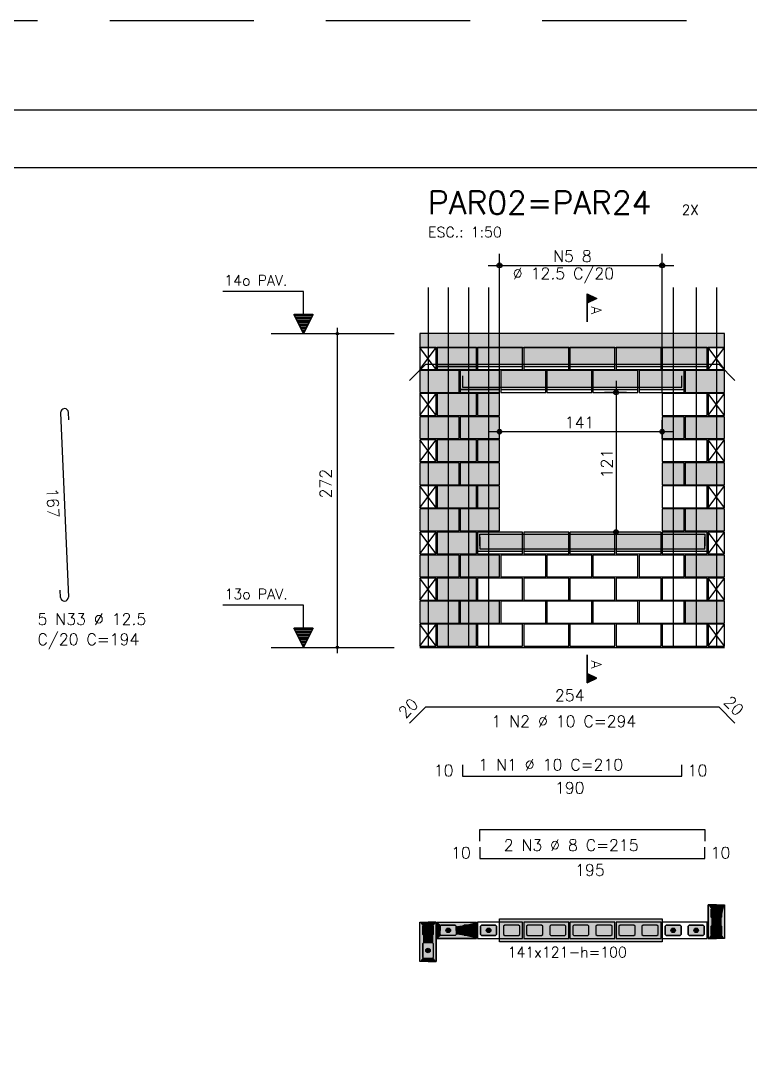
# Model space of a CAD drawing. Extents: x -1 to 122, y -1 to 61.
# Drawn here: x 80.2 to 92.84, y 42.93 to 61.05 of the extents above; entities that cross this region are included whole.
import ezdxf

# ---------------------------------------------------------------- set-up
doc = ezdxf.new("R2010")
doc.units = 0
doc.header["$MEASUREMENT"] = 0
doc.linetypes.add('ESTILO_TQS_0001', pattern=[0.45, 0.3, -0.15])
doc.linetypes.add('HIDDEN', pattern=[0.375, 0.25, -0.125])
doc.layers.get('0').update_dxf_attribs({"linetype": 'CONTINUOUS'})
doc.layers.get('Defpoints').update_dxf_attribs({"linetype": 'CONTINUOUS'})
for name, color, linetype in [('ARQ_FOLHA', 7, 'CONTINUOUS'), ('PENA_01', 1, 'CONTINUOUS'), ('PENA_02', 2, 'CONTINUOUS'), ('PENA_03', 3, 'CONTINUOUS'), ('PENA_05', 5, 'CONTINUOUS'), ('PENA_06', 6, 'CONTINUOUS'), ('PENA_09', 254, 'CONTINUOUS'), ('PENA_11', 252, 'CONTINUOUS'), ('PENA_21', 100, 'CONTINUOUS'), ('PENA_23', 50, 'CONTINUOUS'), ('PENA_27', 21, 'CONTINUOUS')]:
    doc.layers.add(name, color=color, linetype=linetype)
doc.styles.get("Standard").update_dxf_attribs({"font": 'ROMANS.SHX'})

# ---------------------------------------------------------------- blocks, each defined once
blk = doc.blocks.new('FOLHA A1+1 - 1102 X 594')
at = {"layer": 'ARQ_FOLHA', "color": 1}
for points in [[(-1189, 0), (0, 0), (0, 594), (-1189, 594)], [(-1164, 10), (-10, 10), (-10, 584), (-1164, 584)]]:
    blk.add_lwpolyline(points, close=True, dxfattribs=at)
at = {"layer": 'Defpoints', "color": 8, "linetype": 'HIDDEN', "ltscale": 100}
blk.add_lwpolyline([(-1208.5, 609.5), (-1208.5, -15.5), (19.5, -15.5), (19.5, 609.5)], close=True, dxfattribs=at)

msp = doc.modelspace()

# ---------------------------------------------------------------- linework, layer by layer
at = {"layer": 'PENA_01', "linetype": 'Continuous'}
for p, q in [((88.496, 54.598), (88.496, 57.011)), ((91.316, 54.598), (91.316, 57.011)), ((88.296, 56.811), (91.516, 56.811)), ((84.537, 55.628), (86.668, 55.628)), ((87.416, 55.058), (88.096, 55.058)), ((88.116, 55.058), (88.896, 55.058)), ((88.916, 55.058), (89.696, 55.058)), ((89.716, 55.058), (90.496, 55.058)), ((90.516, 55.058), (91.296, 55.058)), ((91.316, 55.058), (92.096, 55.058)), ((90.516, 54.808), (90.516, 51.988)), ((87.816, 54.658), (88.496, 54.658)), ((88.516, 54.658), (89.296, 54.658)), ((89.316, 54.658), (90.096, 54.658)), ((90.116, 54.658), (90.896, 54.658)), ((90.696, 54.608), (90.316, 54.608)), ((90.916, 54.658), (91.696, 54.658)), ((88.496, 53.798), (88.496, 54.128)), ((91.316, 53.798), (91.316, 54.128)), ((88.296, 53.928), (91.516, 53.928)), ((90.706, 52.188), (90.316, 52.188)), ((88.116, 51.858), (88.896, 51.858)), ((88.916, 51.858), (89.696, 51.858)), ((89.716, 51.858), (90.496, 51.858)), ((90.516, 51.858), (91.296, 51.858)), ((91.316, 51.858), (92.096, 51.858)), ((84.537, 50.188), (86.668, 50.188))]:
    msp.add_line(p, q, dxfattribs=at)
at = {"layer": 'PENA_01', "linetype": 'ESTILO_TQS_0001'}
for points in [[(92.186, 45.491), (92.166, 45.511), (92.166, 45.651), (92.186, 45.671), (92.326, 45.671), (92.346, 45.651), (92.346, 45.511), (92.326, 45.491), (92.186, 45.491)], [(92.186, 45.191), (92.166, 45.211), (92.166, 45.351), (92.186, 45.371), (92.326, 45.371), (92.346, 45.351), (92.346, 45.211), (92.326, 45.191), (92.186, 45.191)]]:
    msp.add_lwpolyline(points, dxfattribs=at)
at = {"layer": 'PENA_01', "linetype": 'Continuous'}
for points in [[(87.346, 45.351), (87.346, 45.211), (87.326, 45.191), (87.186, 45.191), (87.166, 45.211), (87.166, 45.351), (87.186, 45.371), (87.326, 45.371), (87.346, 45.351)], [(87.726, 45.191), (87.486, 45.191), (87.466, 45.211), (87.466, 45.351), (87.486, 45.371), (87.726, 45.371), (87.746, 45.351), (87.746, 45.211), (87.726, 45.191)], [(88.026, 45.191), (87.886, 45.191), (87.866, 45.211), (87.866, 45.351), (87.886, 45.371), (88.026, 45.371), (88.046, 45.351), (88.046, 45.211), (88.026, 45.191)], [(88.166, 45.211), (88.186, 45.191), (88.426, 45.191), (88.446, 45.211), (88.446, 45.351), (88.426, 45.371), (88.186, 45.371), (88.166, 45.351), (88.166, 45.211)], [(88.566, 45.211), (88.586, 45.191), (88.826, 45.191), (88.846, 45.211), (88.846, 45.351), (88.826, 45.371), (88.586, 45.371), (88.566, 45.351), (88.566, 45.211)], [(88.966, 45.211), (88.986, 45.191), (89.226, 45.191), (89.246, 45.211), (89.246, 45.351), (89.226, 45.371), (88.986, 45.371), (88.966, 45.351), (88.966, 45.211)], [(89.366, 45.211), (89.386, 45.191), (89.626, 45.191), (89.646, 45.211), (89.646, 45.351), (89.626, 45.371), (89.386, 45.371), (89.366, 45.351), (89.366, 45.211)], [(89.766, 45.211), (89.786, 45.191), (90.026, 45.191), (90.046, 45.211), (90.046, 45.351), (90.026, 45.371), (89.786, 45.371), (89.766, 45.351), (89.766, 45.211)], [(90.166, 45.211), (90.186, 45.191), (90.426, 45.191), (90.446, 45.211), (90.446, 45.351), (90.426, 45.371), (90.186, 45.371), (90.166, 45.351), (90.166, 45.211)], [(90.566, 45.211), (90.586, 45.191), (90.826, 45.191), (90.846, 45.211), (90.846, 45.351), (90.826, 45.371), (90.586, 45.371), (90.566, 45.351), (90.566, 45.211)], [(90.966, 45.211), (90.986, 45.191), (91.226, 45.191), (91.246, 45.211), (91.246, 45.351), (91.226, 45.371), (90.986, 45.371), (90.966, 45.351), (90.966, 45.211)], [(91.366, 45.211), (91.386, 45.191), (91.626, 45.191), (91.646, 45.211), (91.646, 45.351), (91.626, 45.371), (91.386, 45.371), (91.366, 45.351), (91.366, 45.211)], [(91.766, 45.211), (91.786, 45.191), (92.026, 45.191), (92.046, 45.211), (92.046, 45.351), (92.026, 45.371), (91.786, 45.371), (91.766, 45.351), (91.766, 45.211)], [(87.346, 45.051), (87.346, 44.811), (87.326, 44.791), (87.186, 44.791), (87.166, 44.811), (87.166, 45.051), (87.186, 45.071), (87.326, 45.071), (87.346, 45.051)]]:
    msp.add_lwpolyline(points, dxfattribs=at)
at = {"layer": 'PENA_02', "linetype": 'Continuous'}
for p, q in [((87.396, 55.388), (87.116, 55.388)), ((87.116, 55.388), (87.116, 55.008)), ((87.396, 55.008), (87.396, 55.388)), ((92.396, 55.388), (92.116, 55.388)), ((92.116, 55.388), (92.116, 55.008)), ((92.396, 55.008), (92.396, 55.388)), ((87.116, 55.008), (87.396, 55.008)), ((92.116, 55.008), (92.396, 55.008)), ((87.396, 54.588), (87.116, 54.588)), ((87.116, 54.588), (87.116, 54.208)), ((87.396, 54.208), (87.396, 54.588)), ((92.396, 54.588), (92.116, 54.588)), ((92.116, 54.588), (92.116, 54.208)), ((92.396, 54.208), (92.396, 54.588)), ((87.116, 54.208), (87.396, 54.208)), ((92.116, 54.208), (92.396, 54.208)), ((87.396, 53.788), (87.116, 53.788)), ((87.116, 53.788), (87.116, 53.408)), ((87.396, 53.408), (87.396, 53.788)), ((92.396, 53.788), (92.116, 53.788)), ((92.116, 53.788), (92.116, 53.408)), ((92.396, 53.408), (92.396, 53.788)), ((87.116, 53.408), (87.396, 53.408)), ((92.116, 53.408), (92.396, 53.408)), ((87.396, 52.988), (87.116, 52.988)), ((87.116, 52.988), (87.116, 52.608)), ((87.396, 52.608), (87.396, 52.988)), ((92.396, 52.988), (92.116, 52.988)), ((92.116, 52.988), (92.116, 52.608)), ((92.396, 52.608), (92.396, 52.988)), ((87.116, 52.608), (87.396, 52.608)), ((92.116, 52.608), (92.396, 52.608)), ((87.396, 52.188), (87.116, 52.188)), ((87.116, 52.188), (87.116, 51.808)), ((87.396, 51.808), (87.396, 52.188)), ((92.396, 52.188), (92.116, 52.188)), ((92.116, 52.188), (92.116, 51.808)), ((92.396, 51.808), (92.396, 52.188)), ((87.116, 51.808), (87.396, 51.808)), ((92.116, 51.808), (92.396, 51.808)), ((87.396, 51.388), (87.116, 51.388)), ((87.116, 51.388), (87.116, 51.008)), ((87.396, 51.008), (87.396, 51.388)), ((92.396, 51.388), (92.116, 51.388)), ((92.116, 51.388), (92.116, 51.008)), ((92.396, 51.008), (92.396, 51.388)), ((87.116, 51.008), (87.396, 51.008)), ((92.116, 51.008), (92.396, 51.008)), ((87.396, 50.588), (87.116, 50.588)), ((87.116, 50.588), (87.116, 50.208)), ((87.396, 50.208), (87.396, 50.588)), ((92.396, 50.588), (92.116, 50.588)), ((92.116, 50.588), (92.116, 50.208)), ((92.396, 50.208), (92.396, 50.588)), ((87.116, 50.208), (87.396, 50.208)), ((92.116, 50.208), (92.396, 50.208)), ((87.116, 50.188), (92.396, 50.188))]:
    msp.add_line(p, q, dxfattribs=at)
for points in [[(87.116, 55.388), (92.396, 55.388), (92.396, 55.628), (87.116, 55.628), (87.116, 55.388)], [(87.416, 55.008), (88.096, 55.008), (88.096, 55.388), (87.416, 55.388), (87.416, 55.008)], [(88.116, 55.008), (88.896, 55.008), (88.896, 55.388), (88.116, 55.388), (88.116, 55.008)], [(88.916, 55.008), (89.696, 55.008), (89.696, 55.388), (88.916, 55.388), (88.916, 55.008)], [(89.716, 55.008), (90.496, 55.008), (90.496, 55.388), (89.716, 55.388), (89.716, 55.008)], [(90.516, 55.008), (91.296, 55.008), (91.296, 55.388), (90.516, 55.388), (90.516, 55.008)], [(91.316, 55.008), (92.096, 55.008), (92.096, 55.388), (91.316, 55.388), (91.316, 55.008)], [(87.116, 54.608), (87.796, 54.608), (87.796, 54.988), (87.116, 54.988), (87.116, 54.608)], [(87.816, 54.608), (88.496, 54.608), (88.496, 54.988), (87.816, 54.988), (87.816, 54.608)], [(88.516, 54.608), (89.296, 54.608), (89.296, 54.988), (88.516, 54.988), (88.516, 54.608)], [(89.316, 54.608), (90.096, 54.608), (90.096, 54.988), (89.316, 54.988), (89.316, 54.608)], [(90.116, 54.608), (90.896, 54.608), (90.896, 54.988), (90.116, 54.988), (90.116, 54.608)], [(90.916, 54.608), (91.696, 54.608), (91.696, 54.988), (90.916, 54.988), (90.916, 54.608)], [(91.716, 54.608), (92.396, 54.608), (92.396, 54.988), (91.716, 54.988), (91.716, 54.608)], [(87.416, 54.208), (88.096, 54.208), (88.096, 54.588), (87.416, 54.588), (87.416, 54.208)], [(88.116, 54.208), (88.496, 54.208), (88.496, 54.588), (88.116, 54.588), (88.116, 54.208)], [(91.316, 54.208), (92.096, 54.208), (92.096, 54.588), (91.316, 54.588), (91.316, 54.208)], [(87.116, 53.808), (87.796, 53.808), (87.796, 54.188), (87.116, 54.188), (87.116, 53.808)], [(87.816, 53.808), (88.496, 53.808), (88.496, 54.188), (87.816, 54.188), (87.816, 53.808)], [(91.316, 53.808), (91.696, 53.808), (91.696, 54.188), (91.316, 54.188), (91.316, 53.808)], [(91.716, 53.808), (92.396, 53.808), (92.396, 54.188), (91.716, 54.188), (91.716, 53.808)], [(87.416, 53.408), (88.096, 53.408), (88.096, 53.788), (87.416, 53.788), (87.416, 53.408)], [(88.116, 53.408), (88.496, 53.408), (88.496, 53.788), (88.116, 53.788), (88.116, 53.408)], [(91.316, 53.408), (92.096, 53.408), (92.096, 53.788), (91.316, 53.788), (91.316, 53.408)], [(87.116, 53.008), (87.796, 53.008), (87.796, 53.388), (87.116, 53.388), (87.116, 53.008)], [(87.816, 53.008), (88.496, 53.008), (88.496, 53.388), (87.816, 53.388), (87.816, 53.008)], [(91.316, 53.008), (91.696, 53.008), (91.696, 53.388), (91.316, 53.388), (91.316, 53.008)], [(91.716, 53.008), (92.396, 53.008), (92.396, 53.388), (91.716, 53.388), (91.716, 53.008)], [(87.416, 52.608), (88.096, 52.608), (88.096, 52.988), (87.416, 52.988), (87.416, 52.608)], [(88.116, 52.608), (88.496, 52.608), (88.496, 52.988), (88.116, 52.988), (88.116, 52.608)], [(91.316, 52.608), (92.096, 52.608), (92.096, 52.988), (91.316, 52.988), (91.316, 52.608)], [(87.116, 52.208), (87.796, 52.208), (87.796, 52.588), (87.116, 52.588), (87.116, 52.208)], [(87.816, 52.208), (88.496, 52.208), (88.496, 52.588), (87.816, 52.588), (87.816, 52.208)], [(91.316, 52.208), (91.696, 52.208), (91.696, 52.588), (91.316, 52.588), (91.316, 52.208)], [(91.716, 52.208), (92.396, 52.208), (92.396, 52.588), (91.716, 52.588), (91.716, 52.208)], [(87.416, 51.808), (88.096, 51.808), (88.096, 52.188), (87.416, 52.188), (87.416, 51.808)], [(88.116, 51.808), (88.896, 51.808), (88.896, 52.188), (88.116, 52.188), (88.116, 51.808)], [(88.916, 51.808), (89.696, 51.808), (89.696, 52.188), (88.916, 52.188), (88.916, 51.808)], [(89.716, 51.808), (90.496, 51.808), (90.496, 52.188), (89.716, 52.188), (89.716, 51.808)], [(90.516, 51.808), (91.296, 51.808), (91.296, 52.188), (90.516, 52.188), (90.516, 51.808)], [(91.316, 51.808), (92.096, 51.808), (92.096, 52.188), (91.316, 52.188), (91.316, 51.808)], [(87.116, 51.408), (87.796, 51.408), (87.796, 51.788), (87.116, 51.788), (87.116, 51.408)], [(87.816, 51.408), (88.496, 51.408), (88.496, 51.788), (87.816, 51.788), (87.816, 51.408)], [(88.516, 51.408), (89.296, 51.408), (89.296, 51.788), (88.516, 51.788), (88.516, 51.408)], [(89.316, 51.408), (90.096, 51.408), (90.096, 51.788), (89.316, 51.788), (89.316, 51.408)], [(90.116, 51.408), (90.896, 51.408), (90.896, 51.788), (90.116, 51.788), (90.116, 51.408)], [(90.916, 51.408), (91.696, 51.408), (91.696, 51.788), (90.916, 51.788), (90.916, 51.408)], [(91.716, 51.408), (92.396, 51.408), (92.396, 51.788), (91.716, 51.788), (91.716, 51.408)], [(87.416, 51.008), (88.096, 51.008), (88.096, 51.388), (87.416, 51.388), (87.416, 51.008)], [(88.116, 51.008), (88.896, 51.008), (88.896, 51.388), (88.116, 51.388), (88.116, 51.008)], [(88.916, 51.008), (89.696, 51.008), (89.696, 51.388), (88.916, 51.388), (88.916, 51.008)], [(89.716, 51.008), (90.496, 51.008), (90.496, 51.388), (89.716, 51.388), (89.716, 51.008)], [(90.516, 51.008), (91.296, 51.008), (91.296, 51.388), (90.516, 51.388), (90.516, 51.008)], [(91.316, 51.008), (92.096, 51.008), (92.096, 51.388), (91.316, 51.388), (91.316, 51.008)], [(87.116, 50.608), (87.796, 50.608), (87.796, 50.988), (87.116, 50.988), (87.116, 50.608)], [(87.816, 50.608), (88.496, 50.608), (88.496, 50.988), (87.816, 50.988), (87.816, 50.608)], [(88.516, 50.608), (89.296, 50.608), (89.296, 50.988), (88.516, 50.988), (88.516, 50.608)], [(89.316, 50.608), (90.096, 50.608), (90.096, 50.988), (89.316, 50.988), (89.316, 50.608)], [(90.116, 50.608), (90.896, 50.608), (90.896, 50.988), (90.116, 50.988), (90.116, 50.608)], [(90.916, 50.608), (91.696, 50.608), (91.696, 50.988), (90.916, 50.988), (90.916, 50.608)], [(91.716, 50.608), (92.396, 50.608), (92.396, 50.988), (91.716, 50.988), (91.716, 50.608)], [(87.416, 50.208), (88.096, 50.208), (88.096, 50.588), (87.416, 50.588), (87.416, 50.208)], [(88.116, 50.208), (88.896, 50.208), (88.896, 50.588), (88.116, 50.588), (88.116, 50.208)], [(88.916, 50.208), (89.696, 50.208), (89.696, 50.588), (88.916, 50.588), (88.916, 50.208)], [(89.716, 50.208), (90.496, 50.208), (90.496, 50.588), (89.716, 50.588), (89.716, 50.208)], [(90.516, 50.208), (91.296, 50.208), (91.296, 50.588), (90.516, 50.588), (90.516, 50.208)], [(91.316, 50.208), (92.096, 50.208), (92.096, 50.588), (91.316, 50.588), (91.316, 50.208)], [(92.116, 45.141), (92.116, 45.721), (92.396, 45.721), (92.396, 45.141), (92.116, 45.141)], [(87.396, 45.421), (87.396, 44.741), (87.116, 44.741), (87.116, 45.421), (87.396, 45.421)], [(88.096, 45.141), (87.416, 45.141), (87.416, 45.421), (88.096, 45.421), (88.096, 45.141)], [(88.116, 45.141), (88.896, 45.141), (88.896, 45.421), (88.116, 45.421), (88.116, 45.141)], [(88.916, 45.141), (89.696, 45.141), (89.696, 45.421), (88.916, 45.421), (88.916, 45.141)], [(89.716, 45.141), (90.496, 45.141), (90.496, 45.421), (89.716, 45.421), (89.716, 45.141)], [(90.516, 45.141), (91.296, 45.141), (91.296, 45.421), (90.516, 45.421), (90.516, 45.141)], [(91.316, 45.141), (92.096, 45.141), (92.096, 45.421), (91.316, 45.421), (91.316, 45.141)]]:
    msp.add_lwpolyline(points, dxfattribs=at)
for centre, radius in [((88.496, 56.811), 0.0416), ((88.496, 56.811), 0.0208), ((91.316, 56.811), 0.0416), ((91.316, 56.811), 0.0208), ((85.684, 55.628), 0.02), ((85.684, 55.628), 0.01), ((90.516, 54.608), 0.04), ((90.516, 54.608), 0.02), ((88.496, 53.928), 0.04), ((88.496, 53.928), 0.02), ((91.316, 53.928), 0.04), ((91.316, 53.928), 0.02), ((90.516, 52.188), 0.04), ((90.516, 52.188), 0.02), ((85.684, 50.188), 0.02), ((85.684, 50.188), 0.01)]:
    msp.add_circle(centre, radius, dxfattribs=at)
at = {"layer": 'PENA_03', "linetype": 'Continuous'}
for p, q in [((85.096, 56.36), (83.696, 56.36)), ((85.096, 55.96), (85.096, 56.36)), ((85.098, 55.96), (85.098, 56.361)), ((90.017, 55.834), (90.017, 56.32)), ((90.017, 56.32), (90.183, 56.237)), ((90.018, 56.319), (90.018, 56.156)), ((90.018, 56.319), (90.181, 56.237)), ((90.181, 56.237), (90.018, 56.156)), ((90.183, 56.237), (90.018, 56.155)), ((90.03, 56.314), (90.03, 56.161)), ((90.043, 56.308), (90.043, 56.167)), ((90.055, 56.301), (90.055, 56.174)), ((90.068, 56.295), (90.068, 56.18)), ((90.081, 56.288), (90.081, 56.186)), ((90.094, 56.282), (90.094, 56.193)), ((90.106, 56.276), (90.106, 56.199)), ((90.119, 56.269), (90.119, 56.205)), ((90.132, 56.263), (90.132, 56.212)), ((90.145, 56.257), (90.145, 56.218)), ((90.157, 56.25), (90.157, 56.225)), ((90.17, 56.244), (90.17, 56.231)), ((90.018, 56.155), (90.018, 55.834)), ((85.097, 55.628), (84.931, 55.96)), ((84.931, 55.96), (85.096, 55.96)), ((85.097, 55.631), (84.933, 55.959)), ((85.261, 55.959), (84.933, 55.959)), ((85.25, 55.935), (84.944, 55.935)), ((85.237, 55.909), (84.957, 55.909)), ((85.225, 55.884), (84.969, 55.884)), ((85.212, 55.858), (84.982, 55.858)), ((85.199, 55.832), (84.995, 55.832)), ((85.263, 55.96), (85.097, 55.628)), ((85.261, 55.959), (85.097, 55.631)), ((85.098, 55.96), (85.263, 55.96)), ((85.186, 55.807), (85.008, 55.807)), ((85.174, 55.781), (85.021, 55.781)), ((85.161, 55.756), (85.033, 55.756)), ((85.148, 55.73), (85.046, 55.73)), ((85.135, 55.705), (85.059, 55.705)), ((85.123, 55.679), (85.072, 55.679)), ((85.11, 55.654), (85.084, 55.654)), ((85.684, 50.088), (85.684, 55.728)), ((87.116, 55.008), (87.396, 55.388)), ((87.396, 55.008), (87.116, 55.388)), ((92.116, 55.008), (92.396, 55.388)), ((92.396, 55.008), (92.116, 55.388)), ((87.116, 54.208), (87.396, 54.588)), ((87.396, 54.208), (87.116, 54.588)), ((90.896, 54.608), (90.896, 54.608)), ((92.116, 54.208), (92.396, 54.588)), ((92.396, 54.208), (92.116, 54.588)), ((88.496, 54.398), (88.496, 54.398)), ((91.316, 54.398), (91.316, 54.398)), ((87.116, 53.408), (87.396, 53.788)), ((87.396, 53.408), (87.116, 53.788)), ((92.116, 53.408), (92.396, 53.788)), ((92.396, 53.408), (92.116, 53.788)), ((88.496, 53.598), (88.496, 53.598)), ((91.316, 53.598), (91.316, 53.598)), ((87.116, 52.608), (87.396, 52.988)), ((87.396, 52.608), (87.116, 52.988)), ((92.116, 52.608), (92.396, 52.988)), ((92.396, 52.608), (92.116, 52.988)), ((87.116, 51.808), (87.396, 52.188)), ((87.396, 51.808), (87.116, 52.188)), ((90.906, 52.188), (90.906, 52.188)), ((92.116, 51.808), (92.396, 52.188)), ((92.396, 51.808), (92.116, 52.188)), ((87.116, 51.008), (87.396, 51.388)), ((87.396, 51.008), (87.116, 51.388)), ((92.116, 51.008), (92.396, 51.388)), ((92.396, 51.008), (92.116, 51.388)), ((85.096, 50.92), (83.696, 50.92)), ((85.096, 50.52), (85.096, 50.92)), ((85.098, 50.52), (85.098, 50.921)), ((87.116, 50.208), (87.396, 50.588)), ((87.396, 50.208), (87.116, 50.588)), ((92.116, 50.208), (92.396, 50.588)), ((92.396, 50.208), (92.116, 50.588)), ((85.097, 50.188), (84.931, 50.52)), ((84.931, 50.52), (85.096, 50.52)), ((85.097, 50.191), (84.933, 50.519)), ((85.261, 50.519), (84.933, 50.519)), ((85.25, 50.495), (84.944, 50.495)), ((85.237, 50.469), (84.957, 50.469)), ((85.225, 50.444), (84.969, 50.444)), ((85.212, 50.418), (84.982, 50.418)), ((85.199, 50.392), (84.995, 50.392)), ((85.263, 50.52), (85.097, 50.188)), ((85.261, 50.519), (85.097, 50.191)), ((85.098, 50.52), (85.263, 50.52)), ((85.186, 50.367), (85.008, 50.367)), ((85.174, 50.341), (85.021, 50.341)), ((85.161, 50.316), (85.033, 50.316)), ((85.148, 50.29), (85.046, 50.29)), ((85.135, 50.265), (85.059, 50.265)), ((85.123, 50.239), (85.072, 50.239)), ((85.11, 50.214), (85.084, 50.214)), ((90.017, 50.058), (90.017, 49.571)), ((90.018, 49.737), (90.018, 50.058)), ((90.183, 49.654), (90.018, 49.737)), ((90.018, 49.572), (90.018, 49.736)), ((90.181, 49.654), (90.018, 49.736)), ((90.03, 49.578), (90.03, 49.731)), ((90.043, 49.584), (90.043, 49.724)), ((90.055, 49.59), (90.055, 49.718)), ((90.068, 49.597), (90.068, 49.712)), ((90.081, 49.603), (90.081, 49.705)), ((90.094, 49.609), (90.094, 49.699)), ((90.106, 49.616), (90.106, 49.692)), ((90.119, 49.622), (90.119, 49.686)), ((90.132, 49.629), (90.132, 49.68)), ((90.145, 49.635), (90.145, 49.673)), ((90.157, 49.641), (90.157, 49.667)), ((90.17, 49.648), (90.17, 49.661)), ((90.017, 49.571), (90.183, 49.654)), ((90.018, 49.572), (90.181, 49.654))]:
    msp.add_line(p, q, dxfattribs=at)
for points in [[(92.326, 45.671), (92.346, 45.651), (92.346, 45.511), (92.326, 45.491), (92.186, 45.491), (92.166, 45.511), (92.166, 45.651), (92.186, 45.671), (92.326, 45.671)], [(87.326, 45.371), (87.346, 45.351), (87.346, 45.211), (87.326, 45.191), (87.186, 45.191), (87.166, 45.211), (87.166, 45.351), (87.186, 45.371), (87.326, 45.371)], [(87.746, 45.211), (87.726, 45.191), (87.486, 45.191), (87.466, 45.211), (87.466, 45.351), (87.486, 45.371), (87.726, 45.371), (87.746, 45.351), (87.746, 45.211)], [(88.026, 45.371), (88.046, 45.351), (88.046, 45.211), (88.026, 45.191), (87.886, 45.191), (87.866, 45.211), (87.866, 45.351), (87.886, 45.371), (88.026, 45.371)], [(88.446, 45.211), (88.426, 45.191), (88.186, 45.191), (88.166, 45.211), (88.166, 45.351), (88.186, 45.371), (88.426, 45.371), (88.446, 45.351), (88.446, 45.211)], [(91.646, 45.211), (91.626, 45.191), (91.386, 45.191), (91.366, 45.211), (91.366, 45.351), (91.386, 45.371), (91.626, 45.371), (91.646, 45.351), (91.646, 45.211)], [(92.046, 45.211), (92.026, 45.191), (91.786, 45.191), (91.766, 45.211), (91.766, 45.351), (91.786, 45.371), (92.026, 45.371), (92.046, 45.351), (92.046, 45.211)], [(92.326, 45.371), (92.346, 45.351), (92.346, 45.211), (92.326, 45.191), (92.186, 45.191), (92.166, 45.211), (92.166, 45.351), (92.186, 45.371), (92.326, 45.371)], [(87.326, 45.071), (87.346, 45.051), (87.346, 44.811), (87.326, 44.791), (87.186, 44.791), (87.166, 44.811), (87.166, 45.051), (87.186, 45.071), (87.326, 45.071)]]:
    msp.add_lwpolyline(points, dxfattribs=at)
for centre in [(92.256, 45.581), (87.256, 45.281), (87.606, 45.281), (87.956, 45.281), (88.306, 45.281), (91.506, 45.281), (91.906, 45.281), (92.256, 45.281), (87.256, 44.931)]:
    msp.add_circle(centre, 0.04, dxfattribs=at)
for points in [[(92.296, 45.581), (92.236, 45.615), (92.218, 45.594)], [(92.296, 45.581), (92.218, 45.594), (92.218, 45.567)], [(92.296, 45.581), (92.218, 45.567), (92.236, 45.546)], [(92.296, 45.581), (92.263, 45.62), (92.236, 45.615)], [(92.296, 45.581), (92.236, 45.546), (92.263, 45.541)], [(92.296, 45.581), (92.286, 45.606), (92.263, 45.62)], [(92.296, 45.581), (92.263, 45.541), (92.286, 45.555)], [(92.296, 45.581), (92.286, 45.555), (92.296, 45.581)], [(87.296, 45.281), (87.236, 45.315), (87.218, 45.294)], [(87.296, 45.281), (87.263, 45.32), (87.236, 45.315)], [(87.296, 45.281), (87.286, 45.306), (87.263, 45.32)], [(87.646, 45.281), (87.586, 45.315), (87.568, 45.294)], [(87.646, 45.281), (87.613, 45.32), (87.586, 45.315)], [(87.646, 45.281), (87.636, 45.306), (87.613, 45.32)], [(87.996, 45.281), (87.936, 45.315), (87.918, 45.294)], [(87.996, 45.281), (87.963, 45.32), (87.936, 45.315)], [(87.996, 45.281), (87.986, 45.306), (87.963, 45.32)], [(88.346, 45.281), (88.286, 45.315), (88.268, 45.294)], [(88.346, 45.281), (88.313, 45.32), (88.286, 45.315)], [(88.346, 45.281), (88.336, 45.306), (88.313, 45.32)], [(91.546, 45.281), (91.486, 45.315), (91.468, 45.294)], [(91.546, 45.281), (91.513, 45.32), (91.486, 45.315)], [(91.546, 45.281), (91.536, 45.306), (91.513, 45.32)], [(91.946, 45.281), (91.886, 45.315), (91.868, 45.294)], [(91.946, 45.281), (91.913, 45.32), (91.886, 45.315)], [(91.946, 45.281), (91.936, 45.306), (91.913, 45.32)], [(92.296, 45.281), (92.236, 45.315), (92.218, 45.294)], [(92.296, 45.281), (92.263, 45.32), (92.236, 45.315)], [(92.296, 45.281), (92.286, 45.306), (92.263, 45.32)], [(87.296, 45.281), (87.218, 45.294), (87.218, 45.267)], [(87.296, 45.281), (87.218, 45.267), (87.236, 45.246)], [(87.296, 45.281), (87.236, 45.246), (87.263, 45.241)], [(87.296, 45.281), (87.263, 45.241), (87.286, 45.255)], [(87.296, 45.281), (87.286, 45.255), (87.296, 45.281)], [(87.646, 45.281), (87.568, 45.294), (87.568, 45.267)], [(87.646, 45.281), (87.568, 45.267), (87.586, 45.246)], [(87.646, 45.281), (87.586, 45.246), (87.613, 45.241)], [(87.646, 45.281), (87.613, 45.241), (87.636, 45.255)], [(87.646, 45.281), (87.636, 45.255), (87.646, 45.281)], [(87.996, 45.281), (87.918, 45.294), (87.918, 45.267)], [(87.996, 45.281), (87.918, 45.267), (87.936, 45.246)], [(87.996, 45.281), (87.936, 45.246), (87.963, 45.241)], [(87.996, 45.281), (87.963, 45.241), (87.986, 45.255)], [(87.996, 45.281), (87.986, 45.255), (87.996, 45.281)], [(88.346, 45.281), (88.268, 45.294), (88.268, 45.267)], [(88.346, 45.281), (88.268, 45.267), (88.286, 45.246)], [(88.346, 45.281), (88.286, 45.246), (88.313, 45.241)], [(88.346, 45.281), (88.313, 45.241), (88.336, 45.255)], [(88.346, 45.281), (88.336, 45.255), (88.346, 45.281)], [(91.546, 45.281), (91.468, 45.294), (91.468, 45.267)], [(91.546, 45.281), (91.468, 45.267), (91.486, 45.246)], [(91.546, 45.281), (91.486, 45.246), (91.513, 45.241)], [(91.546, 45.281), (91.513, 45.241), (91.536, 45.255)], [(91.546, 45.281), (91.536, 45.255), (91.546, 45.281)], [(91.946, 45.281), (91.868, 45.294), (91.868, 45.267)], [(91.946, 45.281), (91.868, 45.267), (91.886, 45.246)], [(91.946, 45.281), (91.886, 45.246), (91.913, 45.241)], [(91.946, 45.281), (91.913, 45.241), (91.936, 45.255)], [(91.946, 45.281), (91.936, 45.255), (91.946, 45.281)], [(92.296, 45.281), (92.218, 45.294), (92.218, 45.267)], [(92.296, 45.281), (92.218, 45.267), (92.236, 45.246)], [(92.296, 45.281), (92.236, 45.246), (92.263, 45.241)], [(92.296, 45.281), (92.263, 45.241), (92.286, 45.255)], [(92.296, 45.281), (92.286, 45.255), (92.296, 45.281)], [(87.296, 44.931), (87.236, 44.965), (87.218, 44.944)], [(87.296, 44.931), (87.263, 44.97), (87.236, 44.965)], [(87.296, 44.931), (87.286, 44.956), (87.263, 44.97)], [(87.296, 44.931), (87.218, 44.944), (87.218, 44.917)], [(87.296, 44.931), (87.218, 44.917), (87.236, 44.896)], [(87.296, 44.931), (87.236, 44.896), (87.263, 44.891)], [(87.296, 44.931), (87.263, 44.891), (87.286, 44.905)], [(87.296, 44.931), (87.286, 44.905), (87.296, 44.931)]]:
    msp.add_solid(points, dxfattribs=at)
at = {"layer": 'PENA_05', "linetype": 'Continuous'}
for p, q in [((86.933, 54.815), (87.216, 55.098)), ((87.216, 55.098), (92.296, 55.098)), ((92.296, 55.098), (92.578, 54.815)), ((87.856, 54.898), (87.856, 54.698)), ((91.656, 54.698), (91.656, 54.898)), ((87.856, 54.698), (91.656, 54.698)), ((80.886, 54.255), (81.02, 51.061)), ((81.029, 54.136), (81.024, 54.261)), ((88.156, 51.949), (88.156, 52.149)), ((88.156, 52.149), (92.056, 52.149)), ((88.156, 52.098), (88.156, 51.898)), ((92.056, 52.149), (92.056, 51.949)), ((92.056, 51.898), (92.056, 52.098)), ((88.156, 51.898), (92.056, 51.898)), ((80.882, 51.055), (80.877, 51.18)), ((86.933, 48.872), (87.216, 49.154)), ((87.216, 49.154), (92.296, 49.155)), ((92.296, 49.155), (92.578, 48.872)), ((87.856, 48.152), (87.856, 47.952)), ((91.656, 47.952), (91.656, 48.152)), ((87.856, 47.952), (91.656, 47.952)), ((88.156, 46.828), (88.156, 47.028)), ((88.156, 47.028), (92.056, 47.028)), ((92.056, 47.028), (92.056, 46.828)), ((88.156, 46.726), (88.156, 46.526)), ((92.056, 46.526), (92.056, 46.726)), ((88.156, 46.526), (92.056, 46.526))]:
    msp.add_line(p, q, dxfattribs=at)
for points in [[(87.256, 56.428), (87.256, 50.188)], [(87.606, 56.428), (87.606, 50.188)], [(87.956, 56.428), (87.956, 50.188)], [(88.306, 56.428), (88.306, 50.188)], [(91.506, 56.428), (91.506, 50.188)], [(91.906, 56.428), (91.906, 50.188)], [(92.256, 56.428), (92.256, 50.188)]]:
    msp.add_lwpolyline(points, dxfattribs=at)
for centre, start, end in [((80.955, 54.258), 2.4058, 182.4058), ((80.951, 51.058), 182.4058, 2.4058)]:
    msp.add_arc(centre, 0.069, start, end, dxfattribs=at)
at = {"layer": 'PENA_09', "linetype": 'Continuous'}
for points in [[(87.416, 55.058), (88.096, 55.058), (88.096, 55.388), (87.416, 55.388), (87.416, 55.058)], [(88.116, 55.058), (88.896, 55.058), (88.896, 55.388), (88.116, 55.388), (88.116, 55.058)], [(88.916, 55.058), (89.696, 55.058), (89.696, 55.388), (88.916, 55.388), (88.916, 55.058)], [(89.716, 55.058), (90.496, 55.058), (90.496, 55.388), (89.716, 55.388), (89.716, 55.058)], [(90.516, 55.058), (91.296, 55.058), (91.296, 55.388), (90.516, 55.388), (90.516, 55.058)], [(91.316, 55.058), (92.096, 55.058), (92.096, 55.388), (91.316, 55.388), (91.316, 55.058)], [(87.816, 54.658), (88.496, 54.658), (88.496, 54.988), (87.816, 54.988), (87.816, 54.658)], [(88.516, 54.658), (89.296, 54.658), (89.296, 54.988), (88.516, 54.988), (88.516, 54.658)], [(89.316, 54.658), (90.096, 54.658), (90.096, 54.988), (89.316, 54.988), (89.316, 54.658)], [(90.116, 54.658), (90.896, 54.658), (90.896, 54.988), (90.116, 54.988), (90.116, 54.658)], [(90.916, 54.658), (91.696, 54.658), (91.696, 54.988), (90.916, 54.988), (90.916, 54.658)], [(88.116, 51.858), (88.896, 51.858), (88.896, 52.188), (88.116, 52.188), (88.116, 51.858)], [(88.916, 51.858), (89.696, 51.858), (89.696, 52.188), (88.916, 52.188), (88.916, 51.858)], [(89.716, 51.858), (90.496, 51.858), (90.496, 52.188), (89.716, 52.188), (89.716, 51.858)], [(90.516, 51.858), (91.296, 51.858), (91.296, 52.188), (90.516, 52.188), (90.516, 51.858)], [(91.316, 51.858), (92.096, 51.858), (92.096, 52.188), (91.316, 52.188), (91.316, 51.858)]]:
    msp.add_lwpolyline(points, dxfattribs=at)
for points in [[(87.416, 55.058), (88.096, 55.058), (88.096, 55.388)], [(87.416, 55.058), (88.096, 55.388), (87.416, 55.388)], [(87.416, 55.058), (87.416, 55.388), (87.416, 55.058)], [(88.116, 55.058), (88.896, 55.058), (88.896, 55.388)], [(88.116, 55.058), (88.896, 55.388), (88.116, 55.388)], [(88.116, 55.058), (88.116, 55.388), (88.116, 55.058)], [(88.916, 55.058), (89.696, 55.058), (89.696, 55.388)], [(88.916, 55.058), (89.696, 55.388), (88.916, 55.388)], [(88.916, 55.058), (88.916, 55.388), (88.916, 55.058)], [(89.716, 55.058), (90.496, 55.058), (90.496, 55.388)], [(89.716, 55.058), (90.496, 55.388), (89.716, 55.388)], [(89.716, 55.058), (89.716, 55.388), (89.716, 55.058)], [(90.516, 55.058), (91.296, 55.058), (91.296, 55.388)], [(90.516, 55.058), (91.296, 55.388), (90.516, 55.388)], [(90.516, 55.058), (90.516, 55.388), (90.516, 55.058)], [(91.316, 55.058), (92.096, 55.058), (92.096, 55.388)], [(91.316, 55.058), (92.096, 55.388), (91.316, 55.388)], [(91.316, 55.058), (91.316, 55.388), (91.316, 55.058)], [(87.816, 54.658), (88.496, 54.658), (88.496, 54.988)], [(87.816, 54.658), (88.496, 54.988), (87.816, 54.988)], [(87.816, 54.658), (87.816, 54.988), (87.816, 54.658)], [(88.516, 54.658), (89.296, 54.658), (89.296, 54.988)], [(88.516, 54.658), (89.296, 54.988), (88.516, 54.988)], [(88.516, 54.658), (88.516, 54.988), (88.516, 54.658)], [(89.316, 54.658), (90.096, 54.658), (90.096, 54.988)], [(89.316, 54.658), (90.096, 54.988), (89.316, 54.988)], [(89.316, 54.658), (89.316, 54.988), (89.316, 54.658)], [(90.116, 54.658), (90.896, 54.658), (90.896, 54.988)], [(90.116, 54.658), (90.896, 54.988), (90.116, 54.988)], [(90.116, 54.658), (90.116, 54.988), (90.116, 54.658)], [(90.916, 54.658), (91.696, 54.658), (91.696, 54.988)], [(90.916, 54.658), (91.696, 54.988), (90.916, 54.988)], [(90.916, 54.658), (90.916, 54.988), (90.916, 54.658)], [(88.116, 51.858), (88.896, 51.858), (88.896, 52.188)], [(88.116, 51.858), (88.896, 52.188), (88.116, 52.188)], [(88.116, 51.858), (88.116, 52.188), (88.116, 51.858)], [(88.916, 51.858), (89.696, 51.858), (89.696, 52.188)], [(88.916, 51.858), (89.696, 52.188), (88.916, 52.188)], [(88.916, 51.858), (88.916, 52.188), (88.916, 51.858)], [(89.716, 51.858), (90.496, 51.858), (90.496, 52.188)], [(89.716, 51.858), (90.496, 52.188), (89.716, 52.188)], [(89.716, 51.858), (89.716, 52.188), (89.716, 51.858)], [(90.516, 51.858), (91.296, 51.858), (91.296, 52.188)], [(90.516, 51.858), (91.296, 52.188), (90.516, 52.188)], [(90.516, 51.858), (90.516, 52.188), (90.516, 51.858)], [(91.316, 51.858), (92.096, 51.858), (92.096, 52.188)], [(91.316, 51.858), (92.096, 52.188), (91.316, 52.188)], [(91.316, 51.858), (91.316, 52.188), (91.316, 51.858)]]:
    msp.add_solid(points, dxfattribs=at)
at = {"layer": 'PENA_11', "linetype": 'Continuous'}
for points in [[(87.116, 55.388), (92.396, 55.388), (92.396, 55.628)], [(87.116, 55.388), (92.396, 55.628), (87.116, 55.628)], [(87.116, 55.388), (87.116, 55.628), (87.116, 55.388)], [(92.326, 45.671), (92.186, 45.491), (92.166, 45.511)], [(92.326, 45.671), (92.166, 45.511), (92.166, 45.651)], [(92.326, 45.671), (92.166, 45.651), (92.186, 45.671)], [(92.326, 45.671), (92.326, 45.491), (92.186, 45.491)], [(92.326, 45.671), (92.186, 45.671), (92.326, 45.671)], [(92.326, 45.671), (92.346, 45.651), (92.346, 45.511)], [(92.326, 45.671), (92.346, 45.511), (92.326, 45.491)], [(87.326, 45.371), (87.186, 45.191), (87.166, 45.211)], [(87.326, 45.371), (87.166, 45.211), (87.166, 45.351)], [(87.326, 45.371), (87.166, 45.351), (87.186, 45.371)], [(87.326, 45.371), (87.326, 45.191), (87.186, 45.191)], [(87.326, 45.371), (87.186, 45.371), (87.326, 45.371)], [(87.326, 45.371), (87.346, 45.351), (87.346, 45.211)], [(87.326, 45.371), (87.346, 45.211), (87.326, 45.191)], [(87.746, 45.211), (87.466, 45.351), (87.486, 45.371)], [(87.746, 45.211), (87.466, 45.211), (87.466, 45.351)], [(87.746, 45.211), (87.486, 45.371), (87.726, 45.371)], [(87.746, 45.211), (87.726, 45.371), (87.746, 45.351)], [(87.746, 45.211), (87.746, 45.351), (87.746, 45.211)], [(88.026, 45.371), (87.886, 45.191), (87.866, 45.211)], [(88.026, 45.371), (87.866, 45.211), (87.866, 45.351)], [(88.026, 45.371), (87.866, 45.351), (87.886, 45.371)], [(88.026, 45.371), (88.026, 45.191), (87.886, 45.191)], [(88.026, 45.371), (87.886, 45.371), (88.026, 45.371)], [(88.026, 45.371), (88.046, 45.351), (88.046, 45.211)], [(88.026, 45.371), (88.046, 45.211), (88.026, 45.191)], [(88.446, 45.211), (88.166, 45.351), (88.186, 45.371)], [(88.446, 45.211), (88.166, 45.211), (88.166, 45.351)], [(88.446, 45.211), (88.186, 45.371), (88.426, 45.371)], [(88.446, 45.211), (88.426, 45.371), (88.446, 45.351)], [(88.446, 45.211), (88.446, 45.351), (88.446, 45.211)], [(91.646, 45.211), (91.366, 45.351), (91.386, 45.371)], [(91.646, 45.211), (91.366, 45.211), (91.366, 45.351)], [(91.646, 45.211), (91.386, 45.371), (91.626, 45.371)], [(91.646, 45.211), (91.626, 45.371), (91.646, 45.351)], [(91.646, 45.211), (91.646, 45.351), (91.646, 45.211)], [(92.046, 45.211), (91.766, 45.351), (91.786, 45.371)], [(92.046, 45.211), (91.766, 45.211), (91.766, 45.351)], [(92.046, 45.211), (91.786, 45.371), (92.026, 45.371)], [(92.046, 45.211), (92.026, 45.371), (92.046, 45.351)], [(92.046, 45.211), (92.046, 45.351), (92.046, 45.211)], [(92.326, 45.371), (92.186, 45.191), (92.166, 45.211)], [(92.326, 45.371), (92.166, 45.211), (92.166, 45.351)], [(92.326, 45.371), (92.166, 45.351), (92.186, 45.371)], [(92.326, 45.371), (92.326, 45.191), (92.186, 45.191)], [(92.326, 45.371), (92.186, 45.371), (92.326, 45.371)], [(92.326, 45.371), (92.346, 45.351), (92.346, 45.211)], [(92.326, 45.371), (92.346, 45.211), (92.326, 45.191)], [(87.746, 45.211), (87.486, 45.191), (87.466, 45.211)], [(87.746, 45.211), (87.726, 45.191), (87.486, 45.191)], [(88.446, 45.211), (88.186, 45.191), (88.166, 45.211)], [(88.446, 45.211), (88.426, 45.191), (88.186, 45.191)], [(91.646, 45.211), (91.386, 45.191), (91.366, 45.211)], [(91.646, 45.211), (91.626, 45.191), (91.386, 45.191)], [(92.046, 45.211), (91.786, 45.191), (91.766, 45.211)], [(92.046, 45.211), (92.026, 45.191), (91.786, 45.191)], [(87.326, 45.071), (87.186, 44.791), (87.166, 44.811)], [(87.326, 45.071), (87.166, 44.811), (87.166, 45.051)], [(87.326, 45.071), (87.166, 45.051), (87.186, 45.071)], [(87.326, 45.071), (87.326, 44.791), (87.186, 44.791)], [(87.326, 45.071), (87.186, 45.071), (87.326, 45.071)], [(87.326, 45.071), (87.346, 45.051), (87.346, 44.811)], [(87.326, 45.071), (87.346, 44.811), (87.326, 44.791)]]:
    msp.add_solid(points, dxfattribs=at)
at = {"layer": 'PENA_21', "linetype": 'Continuous'}
for points in [[(87.116, 54.608), (87.796, 54.608), (87.796, 54.988), (87.116, 54.988), (87.116, 54.608)], [(87.416, 55.008), (88.096, 55.008), (88.096, 55.058), (87.416, 55.058), (87.416, 55.008)], [(91.716, 54.608), (92.396, 54.608), (92.396, 54.988), (91.716, 54.988), (91.716, 54.608)], [(87.416, 54.208), (88.096, 54.208), (88.096, 54.588), (87.416, 54.588), (87.416, 54.208)], [(87.816, 54.608), (88.496, 54.608), (88.496, 54.658), (87.816, 54.658), (87.816, 54.608)], [(87.116, 53.808), (87.796, 53.808), (87.796, 54.188), (87.116, 54.188), (87.116, 53.808)], [(87.816, 53.808), (88.496, 53.808), (88.496, 54.188), (87.816, 54.188), (87.816, 53.808)], [(91.716, 53.808), (92.396, 53.808), (92.396, 54.188), (91.716, 54.188), (91.716, 53.808)], [(87.416, 53.408), (88.096, 53.408), (88.096, 53.788), (87.416, 53.788), (87.416, 53.408)], [(87.116, 53.008), (87.796, 53.008), (87.796, 53.388), (87.116, 53.388), (87.116, 53.008)], [(87.816, 53.008), (88.496, 53.008), (88.496, 53.388), (87.816, 53.388), (87.816, 53.008)], [(91.716, 53.008), (92.396, 53.008), (92.396, 53.388), (91.716, 53.388), (91.716, 53.008)], [(87.416, 52.608), (88.096, 52.608), (88.096, 52.988), (87.416, 52.988), (87.416, 52.608)], [(87.116, 52.208), (87.796, 52.208), (87.796, 52.588), (87.116, 52.588), (87.116, 52.208)], [(87.816, 52.208), (88.496, 52.208), (88.496, 52.588), (87.816, 52.588), (87.816, 52.208)], [(91.716, 52.208), (92.396, 52.208), (92.396, 52.588), (91.716, 52.588), (91.716, 52.208)], [(87.416, 51.808), (88.096, 51.808), (88.096, 52.188), (87.416, 52.188), (87.416, 51.808)], [(87.116, 51.408), (87.796, 51.408), (87.796, 51.788), (87.116, 51.788), (87.116, 51.408)], [(87.816, 51.408), (88.496, 51.408), (88.496, 51.788), (87.816, 51.788), (87.816, 51.408)], [(91.716, 51.408), (92.396, 51.408), (92.396, 51.788), (91.716, 51.788), (91.716, 51.408)], [(87.416, 51.008), (88.096, 51.008), (88.096, 51.388), (87.416, 51.388), (87.416, 51.008)], [(87.116, 50.608), (87.796, 50.608), (87.796, 50.988), (87.116, 50.988), (87.116, 50.608)], [(87.816, 50.608), (88.496, 50.608), (88.496, 50.988), (87.816, 50.988), (87.816, 50.608)], [(91.716, 50.608), (92.396, 50.608), (92.396, 50.988), (91.716, 50.988), (91.716, 50.608)], [(87.416, 50.208), (88.096, 50.208), (88.096, 50.588), (87.416, 50.588), (87.416, 50.208)], [(87.256, 45.421), (87.256, 45.371), (87.186, 45.371), (87.166, 45.351), (87.166, 45.211), (87.186, 45.191), (87.256, 45.191), (87.256, 45.071), (87.186, 45.071), (87.166, 45.051), (87.166, 44.811), (87.186, 44.791), (87.256, 44.791), (87.256, 44.741), (87.116, 44.741), (87.116, 45.421), (87.256, 45.421)], [(87.256, 45.421), (87.256, 45.371), (87.326, 45.371), (87.346, 45.351), (87.346, 45.211), (87.326, 45.191), (87.256, 45.191), (87.256, 45.071), (87.326, 45.071), (87.346, 45.051), (87.346, 44.811), (87.326, 44.791), (87.256, 44.791), (87.256, 44.741), (87.396, 44.741), (87.396, 45.421), (87.256, 45.421)], [(88.096, 45.281), (88.046, 45.281), (88.046, 45.351), (88.026, 45.371), (87.886, 45.371), (87.866, 45.351), (87.866, 45.281), (87.746, 45.281), (87.746, 45.351), (87.726, 45.371), (87.486, 45.371), (87.466, 45.351), (87.466, 45.281), (87.416, 45.281), (87.416, 45.421), (88.096, 45.421), (88.096, 45.281)], [(88.096, 45.281), (88.046, 45.281), (88.046, 45.211), (88.026, 45.191), (87.886, 45.191), (87.866, 45.211), (87.866, 45.281), (87.746, 45.281), (87.746, 45.211), (87.726, 45.191), (87.486, 45.191), (87.466, 45.211), (87.466, 45.281), (87.416, 45.281), (87.416, 45.141), (88.096, 45.141), (88.096, 45.281)]]:
    msp.add_lwpolyline(points, dxfattribs=at)
for points in [[(87.116, 54.608), (87.796, 54.608), (87.796, 54.988)], [(87.116, 54.608), (87.796, 54.988), (87.116, 54.988)], [(87.116, 54.608), (87.116, 54.988), (87.116, 54.608)], [(87.416, 55.008), (88.096, 55.008), (88.096, 55.058)], [(87.416, 55.008), (88.096, 55.058), (87.416, 55.058)], [(87.416, 55.008), (87.416, 55.058), (87.416, 55.008)], [(91.716, 54.608), (92.396, 54.608), (92.396, 54.988)], [(91.716, 54.608), (92.396, 54.988), (91.716, 54.988)], [(91.716, 54.608), (91.716, 54.988), (91.716, 54.608)], [(87.416, 54.208), (88.096, 54.208), (88.096, 54.588)], [(87.416, 54.208), (88.096, 54.588), (87.416, 54.588)], [(87.416, 54.208), (87.416, 54.588), (87.416, 54.208)], [(87.816, 54.608), (88.496, 54.608), (88.496, 54.658)], [(87.816, 54.608), (88.496, 54.658), (87.816, 54.658)], [(87.816, 54.608), (87.816, 54.658), (87.816, 54.608)], [(87.116, 53.808), (87.796, 53.808), (87.796, 54.188)], [(87.116, 53.808), (87.796, 54.188), (87.116, 54.188)], [(87.116, 53.808), (87.116, 54.188), (87.116, 53.808)], [(87.816, 53.808), (88.496, 53.808), (88.496, 54.188)], [(87.816, 53.808), (88.496, 54.188), (87.816, 54.188)], [(87.816, 53.808), (87.816, 54.188), (87.816, 53.808)], [(91.716, 53.808), (92.396, 53.808), (92.396, 54.188)], [(91.716, 53.808), (92.396, 54.188), (91.716, 54.188)], [(91.716, 53.808), (91.716, 54.188), (91.716, 53.808)], [(87.416, 53.408), (88.096, 53.408), (88.096, 53.788)], [(87.416, 53.408), (88.096, 53.788), (87.416, 53.788)], [(87.416, 53.408), (87.416, 53.788), (87.416, 53.408)], [(87.116, 53.008), (87.796, 53.008), (87.796, 53.388)], [(87.116, 53.008), (87.796, 53.388), (87.116, 53.388)], [(87.116, 53.008), (87.116, 53.388), (87.116, 53.008)], [(87.816, 53.008), (88.496, 53.008), (88.496, 53.388)], [(87.816, 53.008), (88.496, 53.388), (87.816, 53.388)], [(87.816, 53.008), (87.816, 53.388), (87.816, 53.008)], [(91.716, 53.008), (92.396, 53.008), (92.396, 53.388)], [(91.716, 53.008), (92.396, 53.388), (91.716, 53.388)], [(91.716, 53.008), (91.716, 53.388), (91.716, 53.008)], [(87.416, 52.608), (88.096, 52.608), (88.096, 52.988)], [(87.416, 52.608), (88.096, 52.988), (87.416, 52.988)], [(87.416, 52.608), (87.416, 52.988), (87.416, 52.608)], [(87.116, 52.208), (87.796, 52.208), (87.796, 52.588)], [(87.116, 52.208), (87.796, 52.588), (87.116, 52.588)], [(87.116, 52.208), (87.116, 52.588), (87.116, 52.208)], [(87.816, 52.208), (88.496, 52.208), (88.496, 52.588)], [(87.816, 52.208), (88.496, 52.588), (87.816, 52.588)], [(87.816, 52.208), (87.816, 52.588), (87.816, 52.208)], [(91.716, 52.208), (92.396, 52.208), (92.396, 52.588)], [(91.716, 52.208), (92.396, 52.588), (91.716, 52.588)], [(91.716, 52.208), (91.716, 52.588), (91.716, 52.208)], [(87.416, 51.808), (88.096, 51.808), (88.096, 52.188)], [(87.416, 51.808), (88.096, 52.188), (87.416, 52.188)], [(87.416, 51.808), (87.416, 52.188), (87.416, 51.808)], [(87.116, 51.408), (87.796, 51.408), (87.796, 51.788)], [(87.116, 51.408), (87.796, 51.788), (87.116, 51.788)], [(87.116, 51.408), (87.116, 51.788), (87.116, 51.408)], [(87.816, 51.408), (88.496, 51.408), (88.496, 51.788)], [(87.816, 51.408), (88.496, 51.788), (87.816, 51.788)], [(87.816, 51.408), (87.816, 51.788), (87.816, 51.408)], [(91.716, 51.408), (92.396, 51.408), (92.396, 51.788)], [(91.716, 51.408), (92.396, 51.788), (91.716, 51.788)], [(91.716, 51.408), (91.716, 51.788), (91.716, 51.408)], [(87.416, 51.008), (88.096, 51.008), (88.096, 51.388)], [(87.416, 51.008), (88.096, 51.388), (87.416, 51.388)], [(87.416, 51.008), (87.416, 51.388), (87.416, 51.008)], [(87.116, 50.608), (87.796, 50.608), (87.796, 50.988)], [(87.116, 50.608), (87.796, 50.988), (87.116, 50.988)], [(87.116, 50.608), (87.116, 50.988), (87.116, 50.608)], [(87.816, 50.608), (88.496, 50.608), (88.496, 50.988)], [(87.816, 50.608), (88.496, 50.988), (87.816, 50.988)], [(87.816, 50.608), (87.816, 50.988), (87.816, 50.608)], [(91.716, 50.608), (92.396, 50.608), (92.396, 50.988)], [(91.716, 50.608), (92.396, 50.988), (91.716, 50.988)], [(91.716, 50.608), (91.716, 50.988), (91.716, 50.608)], [(87.416, 50.208), (88.096, 50.208), (88.096, 50.588)], [(87.416, 50.208), (88.096, 50.588), (87.416, 50.588)], [(87.416, 50.208), (87.416, 50.588), (87.416, 50.208)], [(87.186, 45.371), (87.166, 45.351), (87.116, 45.421)], [(87.186, 45.371), (87.116, 45.421), (87.256, 45.421)], [(87.116, 45.421), (87.166, 45.351), (87.116, 44.741)], [(87.116, 44.741), (87.166, 45.351), (87.166, 44.811)], [(87.166, 44.811), (87.166, 45.351), (87.166, 45.211)], [(87.186, 45.371), (87.256, 45.421), (87.256, 45.371)], [(87.396, 45.421), (87.256, 45.421), (87.326, 45.371)], [(87.326, 45.371), (87.256, 45.421), (87.256, 45.371)], [(87.346, 45.351), (87.396, 45.421), (87.326, 45.371)], [(87.396, 44.741), (87.396, 45.421), (87.346, 45.351)], [(87.346, 45.211), (87.396, 44.741), (87.346, 45.351)], [(88.096, 45.421), (87.486, 45.371), (87.416, 45.421)], [(87.486, 45.371), (87.466, 45.351), (87.416, 45.421)], [(87.416, 45.421), (87.466, 45.351), (87.416, 45.281)], [(87.466, 45.351), (87.466, 45.281), (87.416, 45.281)], [(87.726, 45.371), (87.486, 45.371), (88.096, 45.421)], [(87.746, 45.351), (87.726, 45.371), (88.096, 45.421)], [(88.096, 45.421), (87.886, 45.371), (87.746, 45.351)], [(87.746, 45.281), (87.746, 45.351), (87.886, 45.371)], [(87.746, 45.281), (87.886, 45.371), (87.866, 45.351)], [(87.746, 45.281), (87.866, 45.351), (87.866, 45.281)], [(88.096, 45.421), (88.026, 45.371), (87.886, 45.371)], [(88.096, 45.421), (88.046, 45.351), (88.026, 45.371)], [(88.096, 45.421), (88.096, 45.281), (88.046, 45.281)], [(88.096, 45.421), (88.046, 45.281), (88.046, 45.351)], [(87.166, 44.811), (87.166, 45.051), (87.166, 45.211)], [(87.186, 45.191), (87.166, 45.051), (87.166, 45.211)], [(87.186, 45.191), (87.186, 45.071), (87.166, 45.051)], [(87.256, 45.191), (87.186, 45.071), (87.186, 45.191)], [(87.256, 45.191), (87.256, 45.071), (87.186, 45.071)], [(87.256, 45.191), (87.326, 45.071), (87.326, 45.191)], [(87.256, 45.191), (87.256, 45.071), (87.326, 45.071)], [(87.326, 45.191), (87.346, 45.051), (87.346, 45.211)], [(87.326, 45.071), (87.346, 45.051), (87.326, 45.191)], [(87.346, 45.051), (87.396, 44.741), (87.346, 45.211)], [(87.416, 45.141), (87.466, 45.211), (87.416, 45.281)], [(87.466, 45.211), (87.466, 45.281), (87.416, 45.281)], [(87.486, 45.191), (87.466, 45.211), (87.416, 45.141)], [(88.096, 45.141), (87.486, 45.191), (87.416, 45.141)], [(87.726, 45.191), (87.486, 45.191), (88.096, 45.141)], [(87.746, 45.211), (87.726, 45.191), (88.096, 45.141)], [(87.746, 45.281), (87.746, 45.211), (87.886, 45.191)], [(87.746, 45.281), (87.886, 45.191), (87.866, 45.211)], [(87.746, 45.281), (87.866, 45.211), (87.866, 45.281)], [(88.096, 45.141), (87.886, 45.191), (87.746, 45.211)], [(88.096, 45.141), (88.026, 45.191), (87.886, 45.191)], [(88.096, 45.141), (88.046, 45.211), (88.026, 45.191)], [(88.096, 45.141), (88.096, 45.281), (88.046, 45.281)], [(88.096, 45.141), (88.046, 45.281), (88.046, 45.211)], [(87.346, 45.051), (87.346, 44.811), (87.396, 44.741)], [(87.186, 44.791), (87.116, 44.741), (87.166, 44.811)], [(87.256, 44.741), (87.116, 44.741), (87.186, 44.791)], [(87.256, 44.791), (87.256, 44.741), (87.186, 44.791)], [(87.326, 44.791), (87.256, 44.791), (87.396, 44.741)], [(87.256, 44.791), (87.256, 44.741), (87.396, 44.741)], [(87.346, 44.811), (87.326, 44.791), (87.396, 44.741)]]:
    msp.add_solid(points, dxfattribs=at)
at = {"layer": 'PENA_23', "linetype": 'Continuous'}
for points in [[(88.116, 54.208), (88.496, 54.208), (88.496, 54.588), (88.116, 54.588), (88.116, 54.208)], [(91.316, 53.808), (91.696, 53.808), (91.696, 54.188), (91.316, 54.188), (91.316, 53.808)], [(88.116, 53.408), (88.496, 53.408), (88.496, 53.788), (88.116, 53.788), (88.116, 53.408)], [(91.316, 53.008), (91.696, 53.008), (91.696, 53.388), (91.316, 53.388), (91.316, 53.008)], [(88.116, 52.608), (88.496, 52.608), (88.496, 52.988), (88.116, 52.988), (88.116, 52.608)], [(91.316, 52.208), (91.696, 52.208), (91.696, 52.588), (91.316, 52.588), (91.316, 52.208)], [(88.496, 45.481), (91.316, 45.481), (91.316, 45.081), (88.496, 45.081), (88.496, 45.481)], [(88.496, 45.481), (91.316, 45.481), (91.316, 45.081), (88.496, 45.081), (88.496, 45.481)]]:
    msp.add_lwpolyline(points, dxfattribs=at)
for points in [[(88.116, 54.208), (88.496, 54.208), (88.496, 54.588)], [(88.116, 54.208), (88.496, 54.588), (88.116, 54.588)], [(88.116, 54.208), (88.116, 54.588), (88.116, 54.208)], [(91.316, 53.808), (91.696, 53.808), (91.696, 54.188)], [(91.316, 53.808), (91.696, 54.188), (91.316, 54.188)], [(91.316, 53.808), (91.316, 54.188), (91.316, 53.808)], [(88.116, 53.408), (88.496, 53.408), (88.496, 53.788)], [(88.116, 53.408), (88.496, 53.788), (88.116, 53.788)], [(88.116, 53.408), (88.116, 53.788), (88.116, 53.408)], [(91.316, 53.008), (91.696, 53.008), (91.696, 53.388)], [(91.316, 53.008), (91.696, 53.388), (91.316, 53.388)], [(91.316, 53.008), (91.316, 53.388), (91.316, 53.008)], [(88.116, 52.608), (88.496, 52.608), (88.496, 52.988)], [(88.116, 52.608), (88.496, 52.988), (88.116, 52.988)], [(88.116, 52.608), (88.116, 52.988), (88.116, 52.608)], [(91.316, 52.208), (91.696, 52.208), (91.696, 52.588)], [(91.316, 52.208), (91.696, 52.588), (91.316, 52.588)], [(91.316, 52.208), (91.316, 52.588), (91.316, 52.208)], [(88.496, 45.481), (91.316, 45.481), (91.316, 45.081)], [(88.496, 45.481), (91.316, 45.081), (88.496, 45.081)], [(88.496, 45.481), (88.496, 45.081), (88.496, 45.481)], [(88.496, 45.481), (91.316, 45.481), (91.316, 45.081)], [(88.496, 45.481), (91.316, 45.081), (88.496, 45.081)], [(88.496, 45.481), (88.496, 45.081), (88.496, 45.481)]]:
    msp.add_solid(points, dxfattribs=at)
at = {"layer": 'PENA_27', "linetype": 'Continuous'}
for points in [[(92.116, 45.721), (92.116, 45.141), (92.256, 45.141), (92.256, 45.191), (92.186, 45.191), (92.166, 45.211), (92.166, 45.351), (92.186, 45.371), (92.256, 45.371), (92.256, 45.491), (92.186, 45.491), (92.166, 45.511), (92.166, 45.651), (92.186, 45.671), (92.256, 45.671), (92.256, 45.721), (92.116, 45.721)], [(92.396, 45.721), (92.396, 45.141), (92.256, 45.141), (92.256, 45.191), (92.326, 45.191), (92.346, 45.211), (92.346, 45.351), (92.326, 45.371), (92.256, 45.371), (92.256, 45.491), (92.326, 45.491), (92.346, 45.511), (92.346, 45.651), (92.326, 45.671), (92.256, 45.671), (92.256, 45.721), (92.396, 45.721)]]:
    msp.add_lwpolyline(points, dxfattribs=at)
for points in [[(92.256, 45.721), (92.116, 45.721), (92.186, 45.671)], [(92.186, 45.671), (92.116, 45.721), (92.166, 45.651)], [(92.116, 45.721), (92.166, 45.351), (92.166, 45.651)], [(92.116, 45.721), (92.166, 45.211), (92.166, 45.351)], [(92.116, 45.141), (92.166, 45.211), (92.116, 45.721)], [(92.256, 45.671), (92.256, 45.721), (92.186, 45.671)], [(92.326, 45.671), (92.256, 45.671), (92.396, 45.721)], [(92.256, 45.671), (92.256, 45.721), (92.396, 45.721)], [(92.346, 45.651), (92.326, 45.671), (92.396, 45.721)], [(92.346, 45.511), (92.396, 45.721), (92.346, 45.351)], [(92.346, 45.351), (92.396, 45.721), (92.346, 45.211)], [(92.396, 45.721), (92.396, 45.141), (92.346, 45.211)], [(92.346, 45.511), (92.346, 45.651), (92.396, 45.721)], [(92.166, 45.651), (92.166, 45.351), (92.166, 45.511)], [(92.166, 45.351), (92.186, 45.371), (92.166, 45.511)], [(92.166, 45.511), (92.186, 45.371), (92.186, 45.491)], [(92.186, 45.371), (92.256, 45.371), (92.186, 45.491)], [(92.186, 45.491), (92.256, 45.371), (92.256, 45.491)], [(92.256, 45.371), (92.326, 45.491), (92.326, 45.371)], [(92.256, 45.371), (92.256, 45.491), (92.326, 45.491)], [(92.326, 45.491), (92.346, 45.511), (92.326, 45.371)], [(92.326, 45.371), (92.346, 45.511), (92.346, 45.351)], [(92.116, 45.141), (92.186, 45.191), (92.166, 45.211)], [(92.256, 45.141), (92.186, 45.191), (92.116, 45.141)], [(92.256, 45.141), (92.256, 45.191), (92.186, 45.191)], [(92.396, 45.141), (92.256, 45.141), (92.326, 45.191)], [(92.326, 45.191), (92.256, 45.141), (92.256, 45.191)], [(92.346, 45.211), (92.396, 45.141), (92.326, 45.191)]]:
    msp.add_solid(points, dxfattribs=at)

# ---------------------------------------------------------------- block references
at = {"xscale": 0.09999999999999938, "yscale": 0.09999999999999938, "zscale": 0.09999999999999938}
msp.add_blockref('FOLHA A1+1 - 1102 X 594', (119.786, 0.1), dxfattribs=at)

# ---------------------------------------------------------------- texts
at = {"layer": 'PENA_02', "linetype": 'Continuous'}
msp.add_text('2X', height=0.17, dxfattribs=at).set_placement((91.656, 57.69))
at = {"layer": 'PENA_03', "linetype": 'Continuous'}
for s, height, p in [('ESC.: 1:50', 0.18, (87.256, 57.298)), ('N5 8', 0.2, (89.426, 56.871)), ('%%c 12.5 C/20', 0.2, (88.726, 56.571)), ('14o PAV.', 0.18, (83.722, 56.462)), ('141', 0.2, (89.626, 53.988)), ('13o PAV.', 0.18, (83.727, 51.022)), ('5 N33 %%c 12.5', 0.2, (80.485, 50.576)), ('C/20 C=194', 0.2, (80.485, 50.226)), ('1 N2 %%c 10 C=294', 0.2, (88.356, 48.806)), ('1 N1 %%c 10 C=210', 0.2, (88.129, 48.052)), ('10', 0.2, (87.356, 47.952)), ('10', 0.2, (91.756, 47.952)), ('190', 0.2, (89.456, 47.652)), ('2 N3 %%c 8 C=215', 0.2, (88.568, 46.658)), ('10', 0.2, (87.656, 46.526)), ('10', 0.2, (92.156, 46.526)), ('195', 0.2, (89.806, 46.226)), ('141x121-h=100', 0.18, (88.636, 44.813))]:
    msp.add_text(s, height=height, dxfattribs=at).set_placement(p)
for s, height, rotation, p in [('A', 0.18, 270, (90.084, 56.102)), ('121', 0.2, 90, (90.456, 53.118)), ('272', 0.2, 90, (85.581, 52.77)), ('167', 0.2, 272.4058, (80.641, 52.945)), ('A', 0.18, 270, (90.084, 49.961)), ('254', 0.2, 0.0021, (89.456, 49.255)), ('20', 0.2, 315, (92.366, 49.225)), ('20', 0.2, 45, (86.862, 48.942))]:
    msp.add_text(s, height=height, rotation=rotation, dxfattribs=at).set_placement(p)
at = {"layer": 'PENA_06', "linetype": 'Continuous'}
msp.add_text('PAR02=PAR24', height=0.4, dxfattribs=at).set_placement((87.256, 57.698))

doc.saveas('drawing.dxf')
